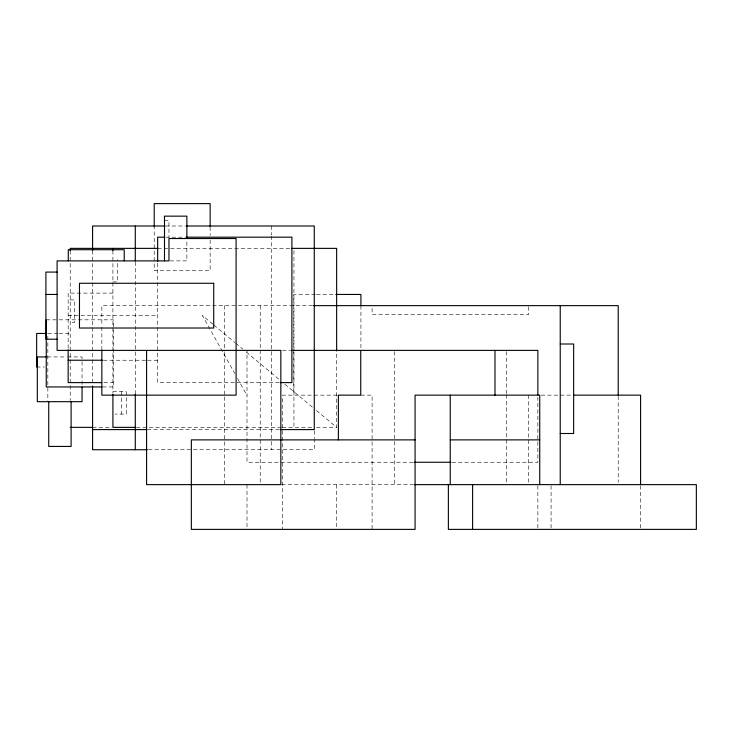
<?xml version="1.0" encoding="UTF-8"?>
<svg xmlns="http://www.w3.org/2000/svg" width="733" height="733" viewBox="0 0 733 733"><rect width="100%" height="100%" fill="white"/><g stroke="black" fill="none" stroke-linecap="round" stroke-linejoin="round"><path stroke-width="0.55" stroke-dasharray="3.67 2.75" d="M164.494 220.624L168.966 220.624L168.966 237.4M165.621 225.993L185.449 225.993M165.621 237.18L184.963 237.18M157.659 248.368L292.824 248.368M170.083 260.893L186.869 260.893L186.869 239.645M112.909 281.93L117.39 281.93L117.39 259.555M112.909 293.118L68.16 293.118L68.16 349.045M315.41 294.455L293.796 294.455L293.796 395.142M316.546 294.455L335.888 294.455M70.212 299.898L74.684 299.898L74.684 322.273L70.212 322.273M312.524 305.643L101.85 305.643L101.85 326.038M68.16 315.492L157.659 315.492M46.252 319.826L113.377 319.826L113.377 386.942L103.133 386.942M57.907 333.46L47.837 333.46L47.837 400.575M59.025 333.46L70.212 333.46M282.498 350.392L290.515 350.392M47.379 356.934L66.401 356.934M67.518 356.934L82.059 356.934L82.059 386.025M103.435 360.233L146.472 360.233M147.59 360.233L157.659 360.233M36.65 367.013L44.484 367.013M103.958 382.608L112.909 382.608M279.383 382.608L157.659 382.608L157.659 262.02M112.909 391.715L126.333 391.715L126.333 414.09L115.035 414.09M337.024 395.142L282.608 395.142L282.608 529.382M360.92 395.142L372.098 395.142L372.098 529.382M541.183 395.142L572.894 395.142M92.587 427.357L111.966 427.357M136.42 427.357L281.637 427.357M282.352 427.357L313.138 427.357M316.509 427.357L336.649 427.357L336.649 352.115M147.306 429.593L278.934 429.593M148.451 449.732L314.274 449.732L314.274 439.663M413.046 462.257L247.003 462.257L247.003 350.392M451.977 462.257L537.857 462.257L537.857 397.194M281.701 484.632L412.981 484.632M212.936 324.261L202.409 315.492L234.734 373.473M213.816 324.994L234.872 342.54M235.751 343.273L242.77 349.119M246.279 352.051L279.621 379.831M284.88 384.22L312.954 407.612M316.464 410.535L336.649 427.357M237.529 378.475L247.003 395.463M640.587 485.75L640.587 529.382M618.212 396.269L618.212 482.369M551.088 485.75L551.088 528.264M537.857 485.75L537.857 528.264M528.722 306.761L528.722 314.594L372.098 314.594L372.098 306.761M528.722 395.142L528.722 482.369M506.347 351.528L506.347 393.621M506.347 394.757L506.347 482.36M394.473 351.528L394.473 484.632M360.92 305.643L360.92 348.688M336.493 484.632L336.493 528.264M314.274 430.711L314.274 438.545M293.942 250.649L293.942 350.97M293.942 352.115L293.942 427.357M271.577 225.993L271.577 234.945M271.577 236.063L271.577 449.732M260.233 305.643L260.233 348.963M260.233 350.108L260.233 482.351M247.003 484.632L247.003 528.264M224.628 305.643L224.628 351.244M224.628 352.39L224.628 395.71M224.628 396.846L224.628 484.632M210.142 227.111L210.142 235.476M210.142 240.021L210.142 270.743L154.205 270.743L154.205 227.111M135.284 262.02L135.284 394.363M121.412 391.715L121.412 414.09M112.909 250.649L112.909 393.154M101.85 327.165L101.85 348.688M92.587 250.649L92.587 386.282M70.212 250.649L70.212 400.575"/><path stroke-width="1.1" d="M164.925 225.993L92.587 225.993L92.587 250.649M186.585 225.993L314.274 225.993L314.274 429.593L280.07 429.593M164.485 237.18L157.659 237.18L157.659 261.232M186.1 237.18L291.899 237.18L291.899 382.608L280.528 382.608M157.659 248.368L70.212 248.368L70.212 250.649M291.899 248.368L336.649 248.368L336.649 350.97M57.101 272.08L45.913 272.08L45.913 339.205L57.101 339.205M45.913 294.455L57.101 294.455M335.888 294.455L360.92 294.455L360.92 305.643M313.669 305.643L618.212 305.643L618.212 395.142M46.72 333.46L36.65 333.46L36.65 367.013M560.232 344.006L573.655 344.006L573.655 433.496L560.232 433.496M291.661 350.392L537.857 350.392L537.857 394.913M46.261 356.934L37.31 356.934L37.31 401.684L82.059 401.684L82.059 387.143M68.16 360.233L102.29 360.233M101.722 382.608L68.16 382.608L68.16 349.76M101.997 386.942L46.252 386.942L46.252 319.826M574.031 395.142L640.587 395.142L640.587 484.632M70.212 427.357L92.587 427.357M135.284 427.357L112.909 427.357L112.909 394.299M92.587 429.593L146.682 429.593M415.08 439.882L191.34 439.882L191.34 529.382L415.08 529.382L415.08 395.142L539.735 395.142L539.735 484.632M450.236 439.882L539.735 439.882M147.306 449.732L92.587 449.732L92.587 386.282M414.191 462.257L450.832 462.257M414.118 484.632L696.35 484.632L696.35 529.382L448.367 529.382L448.367 484.632M560.232 305.643L560.232 484.632M494.986 350.392L494.986 395.142M472.611 484.632L472.611 529.382M450.236 395.142L450.236 484.632M360.746 350.392L360.746 395.142L338.371 395.142L338.371 439.882M210.142 226.369L210.142 203.618L154.205 203.618L154.205 226.369M186.869 238.527L186.869 216.153L164.494 216.153L164.494 260.893M146.591 350.392L146.591 484.632L280.84 484.632L280.84 350.392L57.101 350.392L57.101 260.893L168.966 260.893L168.966 238.527L236.09 238.527L236.09 395.142L101.85 395.142L101.85 349.824M135.284 225.993L135.284 260.884M135.284 394.345L135.284 449.732M124.225 260.893L124.225 249.706L68.288 249.706L68.288 260.893M112.909 248.368L112.909 250.649M71.101 401.684L71.101 446.434L48.726 446.434L48.726 401.684M213.715 283.268L79.476 283.268L79.476 328.017L213.715 328.017L213.715 283.268"/></g></svg>
